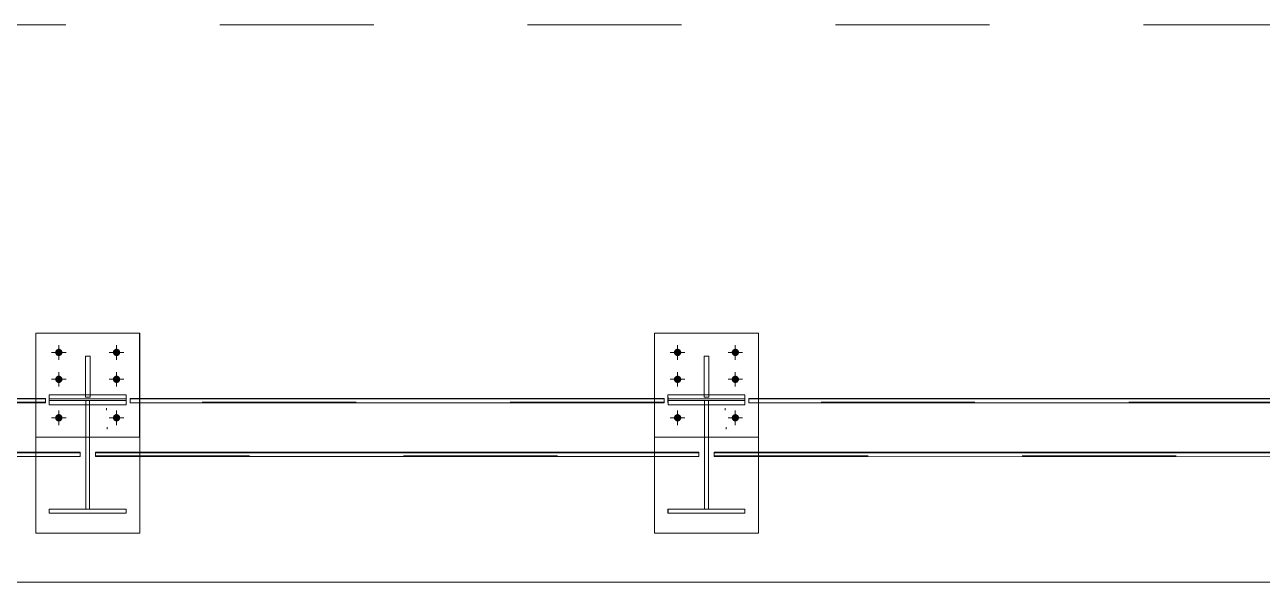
# Model space of a CAD drawing. Header units: millimetres. Extents: x 652937 to 1670132, y 1473552 to 2851037.
# Drawn here: x 663465.421 to 663468.636, y 1524528.47 to 1524529.92 of the extents above; entities that cross this region are included whole.
import ezdxf

# ---------------------------------------------------------------- set-up
doc = ezdxf.new("R2010")
doc.units = ezdxf.units.MM
doc.linetypes.add('XKITLINE00', pattern=[0])
doc.linetypes.add('XKITLINE02', pattern=[4, 2, -2])
doc.layers.add('Bolt', color=7, linetype='Continuous', lineweight=0)
doc.layers.add('Part', color=7, linetype='Continuous', lineweight=0)

# ---------------------------------------------------------------- blocks, each defined once
blk = doc.blocks.new('*A19883058')
at = {"layer": 'Part', "color": 7, "linetype": 'XKITLINE02', "lineweight": 0}
blk.add_line((74.747293, 29.4), (-6.777947, 29.4), dxfattribs=at)
blk = doc.blocks.new('*A19893059')
at = {"layer": 'Part', "color": 7, "linetype": 'XKITLINE00', "lineweight": 0}
blk.add_line((-6.027334, 22.15), (38.47801, 22.15), dxfattribs=at)
blk = doc.blocks.new('*A19903060')
at = {"layer": 'Part', "color": 7, "linetype": 'XKITLINE02', "lineweight": 0}
for p, q in [((31.620501, 24.491829), (31.620502, 24.541761)), ((31.620546, 24.484237), (31.620501, 24.491829)), ((38.558001, 24.491829), (31.620501, 24.491829)), ((38.558002, 24.541761), (38.558001, 24.491829)), ((38.558001, 24.491829), (38.558047, 24.484124)), ((31.17049, 23.792789), (31.170546, 23.783283)), ((31.17049, 23.792789), (39.008008, 23.792789)), ((31.170491, 23.84272), (31.170491, 23.833352)), ((39.008009, 23.84272), (39.008008, 23.792789)), ((39.008008, 23.792789), (39.008065, 23.783156))]:
    blk.add_line(p, q, dxfattribs=at)
at = {"layer": 'Part', "color": 7, "linetype": 'XKITLINE00', "lineweight": 0}
for p, q in [((38.558002, 24.541761), (31.620502, 24.541761)), ((31.620502, 24.541761), (31.620546, 24.534305)), ((31.620546, 24.484237), (31.620546, 24.534305)), ((31.620546, 24.534305), (38.558047, 24.534192)), ((38.558047, 24.484124), (31.620546, 24.484237)), ((38.558002, 24.541761), (38.558047, 24.534192)), ((38.558047, 24.534192), (38.558047, 24.484124)), ((31.170491, 23.833352), (31.17049, 23.792789)), ((31.170491, 23.84272), (39.008009, 23.84272)), ((31.170491, 23.84272), (31.170546, 23.833352)), ((31.170546, 23.783283), (31.170546, 23.833352)), ((31.170546, 23.833352), (39.008065, 23.833225)), ((39.008009, 23.84272), (39.008065, 23.833225)), ((39.008065, 23.833225), (39.008065, 23.783156)), ((39.008065, 23.783156), (31.170546, 23.783283))]:
    blk.add_line(p, q, dxfattribs=at)
blk = doc.blocks.new('*A20413111')
at = {"layer": 'Part', "color": 7, "linetype": 'XKITLINE00', "lineweight": 0}
for p, q in [((22.532723, 24.513858), (22.532723, 24.588961)), ((23.002911, 24.588961), (22.532723, 24.588961)), ((22.532723, 24.588961), (22.533046, 24.534397)), ((22.532723, 24.513858), (22.533046, 24.459294)), ((22.533046, 24.459294), (22.533046, 24.534397)), ((22.533046, 24.534397), (23.533046, 24.534381)), ((23.533046, 24.459278), (22.533046, 24.459294)), ((23.532723, 24.588961), (23.062911, 24.588961)), ((23.532723, 24.588961), (23.533046, 24.534381)), ((23.533046, 24.534381), (23.533046, 24.459278))]:
    blk.add_line(p, q, dxfattribs=at)
at = {"layer": 'Part', "color": 7, "linetype": 'XKITLINE02', "lineweight": 0}
for p, q in [((23.532723, 24.513858), (22.532723, 24.513858)), ((23.062911, 24.588961), (23.002911, 24.588961)), ((23.532723, 24.588961), (23.532723, 24.513858)), ((23.532723, 24.513858), (23.533046, 24.459278))]:
    blk.add_line(p, q, dxfattribs=at)
blk = doc.blocks.new('*A20423112')
at = {"layer": 'Part', "color": 7, "linetype": 'XKITLINE00', "lineweight": 0}
for p, q in [((22.532723, 23.050012), (22.532723, 23.100012)), ((22.532723, 23.100012), (22.533046, 23.100012)), ((22.532723, 23.100012), (23.533046, 23.100012)), ((22.532723, 23.050012), (22.533046, 23.050012)), ((23.533046, 23.050012), (22.532723, 23.050012)), ((22.533046, 23.050012), (22.533046, 23.100012)), ((23.533046, 23.100012), (23.533046, 23.050012))]:
    blk.add_line(p, q, dxfattribs=at)
at = {"layer": 'Part', "color": 7, "linetype": 'XKITLINE02', "lineweight": 0}
for p, q in [((23.532723, 23.100012), (23.533046, 23.100012)), ((23.532723, 23.050012), (23.532723, 23.100012)), ((23.532723, 23.050012), (23.533046, 23.050012))]:
    blk.add_line(p, q, dxfattribs=at)
blk = doc.blocks.new('*A20433113')
at = {"layer": 'Part', "color": 7, "linetype": 'XKITLINE02', "lineweight": 0}
for p, q in [((23.007723, 24.513859), (23.007723, 24.459286)), ((23.057723, 24.513859), (23.007723, 24.513859)), ((23.007723, 24.513859), (23.008046, 24.459287)), ((23.057723, 23.100012), (23.057723, 24.513859)), ((23.057723, 24.513859), (23.058046, 24.459286)), ((23.007723, 23.100012), (23.008046, 23.100012)), ((23.008046, 23.100012), (23.007723, 23.100012))]:
    blk.add_line(p, q, dxfattribs=at)
at = {"layer": 'Part', "color": 7, "linetype": 'XKITLINE00', "lineweight": 0}
for p, q in [((23.007723, 24.459286), (23.007723, 23.100012)), ((23.008046, 23.100012), (23.008046, 24.459287)), ((23.008046, 24.459287), (23.058046, 24.459286)), ((23.058046, 24.459286), (23.058046, 23.100012)), ((23.058046, 23.100012), (23.008046, 23.100012))]:
    blk.add_line(p, q, dxfattribs=at)
blk = doc.blocks.new('*A20473117')
at = {"layer": 'Part', "color": 7, "linetype": 'XKITLINE00', "lineweight": 0}
for p, q in [((30.570223, 24.513858), (30.570223, 24.588961)), ((31.040411, 24.588961), (30.570223, 24.588961)), ((30.570223, 24.588961), (30.570546, 24.534266)), ((30.570223, 24.513858), (30.570546, 24.459164)), ((30.570546, 24.459164), (30.570546, 24.534266)), ((30.570546, 24.534266), (31.570546, 24.53425)), ((31.570546, 24.459147), (30.570546, 24.459164)), ((31.570223, 24.588961), (31.100411, 24.588961)), ((31.570223, 24.588961), (31.570546, 24.53425)), ((31.570546, 24.53425), (31.570546, 24.459147))]:
    blk.add_line(p, q, dxfattribs=at)
at = {"layer": 'Part', "color": 7, "linetype": 'XKITLINE02', "lineweight": 0}
for p, q in [((31.570223, 24.513858), (30.570223, 24.513858)), ((31.100411, 24.588961), (31.040411, 24.588961)), ((31.570223, 24.588961), (31.570223, 24.513858)), ((31.570223, 24.513858), (31.570546, 24.459147))]:
    blk.add_line(p, q, dxfattribs=at)
blk = doc.blocks.new('*A20483118')
at = {"layer": 'Part', "color": 7, "linetype": 'XKITLINE00', "lineweight": 0}
for p, q in [((30.570223, 23.050012), (30.570223, 23.100012)), ((30.570223, 23.100012), (30.570546, 23.100012)), ((30.570223, 23.100012), (31.570546, 23.100012)), ((30.570223, 23.050012), (30.570546, 23.050012)), ((31.570546, 23.050012), (30.570223, 23.050012)), ((30.570546, 23.050012), (30.570546, 23.100012)), ((31.570546, 23.100012), (31.570546, 23.050012))]:
    blk.add_line(p, q, dxfattribs=at)
at = {"layer": 'Part', "color": 7, "linetype": 'XKITLINE02', "lineweight": 0}
for p, q in [((31.570223, 23.100012), (31.570546, 23.100012)), ((31.570223, 23.050012), (31.570223, 23.100012)), ((31.570223, 23.050012), (31.570546, 23.050012))]:
    blk.add_line(p, q, dxfattribs=at)
blk = doc.blocks.new('*A20493119')
at = {"layer": 'Part', "color": 7, "linetype": 'XKITLINE02', "lineweight": 0}
for p, q in [((31.045223, 24.513859), (31.045223, 24.459156)), ((31.095223, 24.513859), (31.045223, 24.513859)), ((31.045223, 24.513859), (31.045546, 24.459157)), ((31.095223, 23.100012), (31.095223, 24.513859)), ((31.095223, 24.513859), (31.095546, 24.459156)), ((31.045223, 23.100012), (31.045546, 23.100012)), ((31.045546, 23.100012), (31.045223, 23.100012))]:
    blk.add_line(p, q, dxfattribs=at)
at = {"layer": 'Part', "color": 7, "linetype": 'XKITLINE00', "lineweight": 0}
for p, q in [((31.045223, 24.459156), (31.045223, 23.100012)), ((31.045546, 23.100012), (31.045546, 24.459157)), ((31.045546, 24.459157), (31.095546, 24.459156)), ((31.095546, 24.459156), (31.095546, 23.100012)), ((31.095546, 23.100012), (31.045546, 23.100012))]:
    blk.add_line(p, q, dxfattribs=at)
blk = doc.blocks.new('*A20503120')
at = {"layer": 'Part', "color": 7, "linetype": 'XKITLINE02', "lineweight": 0}
for p, q in [((23.583002, 24.491829), (23.583003, 24.541761)), ((23.583046, 24.484367), (23.583002, 24.491829)), ((30.520501, 24.491829), (23.583002, 24.491829)), ((30.520502, 24.541761), (30.520501, 24.491829)), ((30.520501, 24.491829), (30.520546, 24.484254)), ((23.13299, 23.792789), (23.133046, 23.783414)), ((23.13299, 23.792789), (30.970508, 23.792789)), ((23.132991, 23.84272), (23.132991, 23.833483)), ((30.970509, 23.84272), (30.970508, 23.792789)), ((30.970508, 23.792789), (30.970564, 23.783287))]:
    blk.add_line(p, q, dxfattribs=at)
at = {"layer": 'Part', "color": 7, "linetype": 'XKITLINE00', "lineweight": 0}
for p, q in [((30.520502, 24.541761), (23.583003, 24.541761)), ((23.583003, 24.541761), (23.583046, 24.534436)), ((23.583046, 24.484367), (23.583046, 24.534436)), ((23.583046, 24.534436), (30.520546, 24.534323)), ((30.520546, 24.484254), (23.583046, 24.484367)), ((30.520502, 24.541761), (30.520546, 24.534323)), ((30.520546, 24.534323), (30.520546, 24.484254)), ((23.132991, 23.833483), (23.13299, 23.792789)), ((23.132991, 23.84272), (30.970509, 23.84272)), ((23.132991, 23.84272), (23.133046, 23.833483)), ((23.133046, 23.783414), (23.133046, 23.833483)), ((23.133046, 23.833483), (30.970564, 23.833355)), ((30.970509, 23.84272), (30.970564, 23.833355)), ((30.970564, 23.833355), (30.970564, 23.783287)), ((30.970564, 23.783287), (23.133046, 23.783414))]:
    blk.add_line(p, q, dxfattribs=at)
blk = doc.blocks.new('*A20513121')
at = {"layer": 'Bolt', "color": 7, "linetype": 'XKITLINE02', "lineweight": 0}
for p, q in [((31.314551, 24.388773), (31.314396, 24.414744)), ((31.324899, 24.139325), (31.324744, 24.165296))]:
    blk.add_line(p, q, dxfattribs=at)
blk = doc.blocks.new('*A20523122')
at = {"layer": 'Part', "color": 7, "linetype": 'XKITLINE02', "lineweight": 0}
for p, q in [((31.744903, 25.388983), (30.394894, 25.388983)), ((30.394894, 24.038983), (30.394894, 25.388983)), ((30.394904, 24.038983), (30.394904, 25.388983)), ((31.744894, 25.388983), (31.744894, 24.038983)), ((31.744903, 25.388983), (31.744903, 24.038983)), ((31.744903, 24.038983), (30.394894, 24.038983))]:
    blk.add_line(p, q, dxfattribs=at)
blk = doc.blocks.new('*A20533123')
at = {"layer": 'Part', "color": 7, "linetype": 'XKITLINE00', "lineweight": 0}
for p, q in [((31.100378, 25.088958), (31.040223, 25.088958)), ((31.040223, 25.088958), (31.040223, 24.588958)), ((31.040413, 24.556827), (31.040378, 25.088958)), ((31.100378, 25.088958), (31.100413, 24.556827)), ((31.040223, 24.588958), (31.040413, 24.556827)), ((31.100413, 24.556827), (31.040413, 24.556827))]:
    blk.add_line(p, q, dxfattribs=at)
at = {"layer": 'Part', "color": 7, "linetype": 'XKITLINE02', "lineweight": 0}
for p, q in [((31.100223, 24.588958), (31.100223, 25.088958)), ((31.100223, 25.088958), (31.100378, 25.088958)), ((31.100223, 24.588958), (31.040223, 24.588958)), ((31.100413, 24.556827), (31.100223, 24.588958))]:
    blk.add_line(p, q, dxfattribs=at)
blk = doc.blocks.new('*A20543124')
at = {"layer": 'Part', "color": 7, "linetype": 'XKITLINE00', "lineweight": 0}
for p, q in [((30.395243, 25.388983), (30.395204, 25.388983)), ((31.745243, 25.388983), (30.395243, 25.388983)), ((30.395243, 25.388983), (30.395243, 24.541761)), ((31.745204, 25.388983), (31.745243, 25.388983)), ((31.745243, 25.388983), (31.745243, 24.541761)), ((30.395243, 24.484257), (30.395243, 23.84272)), ((31.745243, 24.484235), (31.745243, 23.84272)), ((30.395243, 23.783296), (30.395243, 22.788983)), ((31.745243, 23.783274), (31.745243, 22.788983)), ((30.395243, 22.788983), (30.395204, 22.788983)), ((31.745243, 22.788983), (30.395243, 22.788983)), ((31.745204, 22.788983), (31.745243, 22.788983))]:
    blk.add_line(p, q, dxfattribs=at)
at = {"layer": 'Part', "color": 7, "linetype": 'XKITLINE02', "lineweight": 0}
for p, q in [((30.395204, 25.388983), (30.395204, 22.788983)), ((31.745204, 25.388983), (31.745204, 22.788983)), ((30.395243, 24.541761), (30.395243, 24.484257)), ((31.745243, 24.541761), (31.745243, 24.484235)), ((30.395243, 23.84272), (30.395243, 23.783296)), ((31.745243, 23.84272), (31.745243, 23.783274))]:
    blk.add_line(p, q, dxfattribs=at)
blk = doc.blocks.new('*A20553125')
at = {"layer": 'Bolt'}
for points in [[(22.611, 25.148), (22.614, 25.157), (22.618, 25.165), (22.624, 25.173), (22.631, 25.178), (22.64, 25.183), (22.648, 25.186), (22.658, 25.186), (22.667, 25.186), (22.676, 25.183), (22.684, 25.178), (22.691, 25.173), (22.697, 25.165), (22.702, 25.157), (22.704, 25.148), (22.705, 25.139), (22.704, 25.13), (22.702, 25.121), (22.697, 25.113), (22.691, 25.105), (22.684, 25.099), (22.676, 25.095), (22.667, 25.092), (22.658, 25.091), (22.648, 25.092), (22.64, 25.095), (22.631, 25.099), (22.624, 25.105), (22.618, 25.113), (22.614, 25.121), (22.611, 25.13), (22.61, 25.139)], [(23.361, 25.148), (23.364, 25.157), (23.368, 25.165), (23.374, 25.173), (23.381, 25.178), (23.39, 25.183), (23.398, 25.186), (23.408, 25.186), (23.417, 25.186), (23.426, 25.183), (23.434, 25.178), (23.441, 25.173), (23.447, 25.165), (23.452, 25.157), (23.454, 25.148), (23.455, 25.139), (23.454, 25.13), (23.452, 25.121), (23.447, 25.113), (23.441, 25.105), (23.434, 25.099), (23.426, 25.095), (23.417, 25.092), (23.408, 25.091), (23.398, 25.092), (23.39, 25.095), (23.381, 25.099), (23.374, 25.105), (23.368, 25.113), (23.364, 25.121), (23.361, 25.13), (23.36, 25.139)], [(22.611, 24.798), (22.614, 24.807), (22.618, 24.815), (22.624, 24.823), (22.631, 24.828), (22.64, 24.833), (22.648, 24.836), (22.658, 24.836), (22.667, 24.836), (22.676, 24.833), (22.684, 24.828), (22.691, 24.823), (22.697, 24.815), (22.702, 24.807), (22.704, 24.798), (22.705, 24.789), (22.704, 24.78), (22.702, 24.771), (22.697, 24.763), (22.691, 24.755), (22.684, 24.749), (22.676, 24.745), (22.667, 24.742), (22.658, 24.741), (22.648, 24.742), (22.64, 24.745), (22.631, 24.749), (22.624, 24.755), (22.618, 24.763), (22.614, 24.771), (22.611, 24.78), (22.61, 24.789)], [(23.361, 24.798), (23.364, 24.807), (23.368, 24.815), (23.374, 24.823), (23.381, 24.828), (23.39, 24.833), (23.398, 24.836), (23.408, 24.836), (23.417, 24.836), (23.426, 24.833), (23.434, 24.828), (23.441, 24.823), (23.447, 24.815), (23.452, 24.807), (23.454, 24.798), (23.455, 24.789), (23.454, 24.78), (23.452, 24.771), (23.447, 24.763), (23.441, 24.755), (23.434, 24.749), (23.426, 24.745), (23.417, 24.742), (23.408, 24.741), (23.398, 24.742), (23.39, 24.745), (23.381, 24.749), (23.374, 24.755), (23.368, 24.763), (23.364, 24.771), (23.361, 24.78), (23.36, 24.789)], [(22.611, 24.298), (22.614, 24.307), (22.618, 24.315), (22.624, 24.323), (22.631, 24.328), (22.64, 24.333), (22.648, 24.336), (22.658, 24.336), (22.667, 24.336), (22.676, 24.333), (22.684, 24.328), (22.691, 24.323), (22.697, 24.315), (22.702, 24.307), (22.704, 24.298), (22.705, 24.289), (22.704, 24.28), (22.702, 24.271), (22.697, 24.263), (22.691, 24.255), (22.684, 24.249), (22.676, 24.245), (22.667, 24.242), (22.658, 24.241), (22.648, 24.242), (22.64, 24.245), (22.631, 24.249), (22.624, 24.255), (22.618, 24.263), (22.614, 24.271), (22.611, 24.28), (22.61, 24.289)], [(23.361, 24.298), (23.364, 24.307), (23.368, 24.315), (23.374, 24.323), (23.381, 24.328), (23.39, 24.333), (23.398, 24.336), (23.408, 24.336), (23.417, 24.336), (23.426, 24.333), (23.434, 24.328), (23.441, 24.323), (23.447, 24.315), (23.452, 24.307), (23.454, 24.298), (23.455, 24.289), (23.454, 24.28), (23.452, 24.271), (23.447, 24.263), (23.441, 24.255), (23.434, 24.249), (23.426, 24.245), (23.417, 24.242), (23.408, 24.241), (23.398, 24.242), (23.39, 24.245), (23.381, 24.249), (23.374, 24.255), (23.368, 24.263), (23.364, 24.271), (23.361, 24.28), (23.36, 24.289)]]:
    blk.add_hatch(color=7, dxfattribs=at).paths.add_polyline_path(points, flags=17)
at = {"layer": 'Bolt', "color": 7, "linetype": 'XKITLINE00', "lineweight": 0}
for p, q in [((22.563, 25.139), (22.753, 25.139)), ((22.658, 25.044), (22.658, 25.234)), ((23.313, 25.139), (23.503, 25.139)), ((23.408, 25.044), (23.408, 25.234)), ((22.563, 24.789), (22.753, 24.789)), ((22.658, 24.694), (22.658, 24.884)), ((23.313, 24.789), (23.503, 24.789)), ((23.408, 24.694), (23.408, 24.884)), ((22.563, 24.289), (22.753, 24.289)), ((22.658, 24.194), (22.658, 24.384)), ((23.313, 24.289), (23.503, 24.289)), ((23.408, 24.194), (23.408, 24.384))]:
    blk.add_line(p, q, dxfattribs=at)
blk = doc.blocks.new('*A20563126')
at = {"layer": 'Bolt', "color": 7, "linetype": 'XKITLINE02', "lineweight": 0}
for p, q in [((23.277051, 24.388773), (23.276896, 24.414744)), ((23.287399, 24.139325), (23.287244, 24.165296))]:
    blk.add_line(p, q, dxfattribs=at)
blk = doc.blocks.new('*A20573127')
at = {"layer": 'Part', "color": 7, "linetype": 'XKITLINE02', "lineweight": 0}
for p, q in [((23.707404, 25.388983), (22.357395, 25.388983)), ((22.357395, 24.038983), (22.357395, 25.388983)), ((22.357404, 24.038983), (22.357404, 25.388983)), ((23.707395, 25.388983), (23.707395, 24.038983)), ((23.707404, 25.388983), (23.707404, 24.038983)), ((23.707404, 24.038983), (22.357395, 24.038983))]:
    blk.add_line(p, q, dxfattribs=at)
blk = doc.blocks.new('*A20583128')
at = {"layer": 'Part', "color": 7, "linetype": 'XKITLINE00', "lineweight": 0}
for p, q in [((23.062878, 25.088958), (23.002723, 25.088958)), ((23.002723, 25.088958), (23.002723, 24.588958)), ((23.002913, 24.556827), (23.002878, 25.088958)), ((23.062878, 25.088958), (23.062913, 24.556827)), ((23.002723, 24.588958), (23.002913, 24.556827)), ((23.062913, 24.556827), (23.002913, 24.556827))]:
    blk.add_line(p, q, dxfattribs=at)
at = {"layer": 'Part', "color": 7, "linetype": 'XKITLINE02', "lineweight": 0}
for p, q in [((23.062723, 24.588958), (23.062723, 25.088958)), ((23.062723, 25.088958), (23.062878, 25.088958)), ((23.062723, 24.588958), (23.002723, 24.588958)), ((23.062913, 24.556827), (23.062723, 24.588958))]:
    blk.add_line(p, q, dxfattribs=at)
blk = doc.blocks.new('*A20593129')
at = {"layer": 'Part', "color": 7, "linetype": 'XKITLINE00', "lineweight": 0}
for p, q in [((22.357743, 25.388983), (22.357705, 25.388983)), ((23.707743, 25.388983), (22.357743, 25.388983)), ((22.357743, 25.388983), (22.357743, 24.541761)), ((23.707705, 25.388983), (23.707743, 25.388983)), ((23.707743, 25.388983), (23.707743, 24.541761)), ((22.357743, 24.484387), (22.357743, 23.84272)), ((23.707743, 24.484365), (23.707743, 23.84272)), ((22.357743, 23.783427), (22.357743, 22.788983)), ((23.707743, 23.783405), (23.707743, 22.788983)), ((22.357743, 22.788983), (22.357705, 22.788983)), ((23.707743, 22.788983), (22.357743, 22.788983)), ((23.707705, 22.788983), (23.707743, 22.788983))]:
    blk.add_line(p, q, dxfattribs=at)
at = {"layer": 'Part', "color": 7, "linetype": 'XKITLINE02', "lineweight": 0}
for p, q in [((22.357705, 25.388983), (22.357705, 22.788983)), ((23.707705, 25.388983), (23.707705, 22.788983)), ((22.357743, 24.541761), (22.357743, 24.484387)), ((23.707743, 24.541761), (23.707743, 24.484365)), ((22.357743, 23.84272), (22.357743, 23.783427)), ((23.707743, 23.84272), (23.707743, 23.783405))]:
    blk.add_line(p, q, dxfattribs=at)
blk = doc.blocks.new('*A20603130')
at = {"layer": 'Bolt'}
for points in [[(30.649, 25.148), (30.651, 25.157), (30.656, 25.165), (30.662, 25.173), (30.669, 25.178), (30.677, 25.183), (30.686, 25.186), (30.695, 25.186), (30.705, 25.186), (30.713, 25.183), (30.722, 25.178), (30.729, 25.173), (30.735, 25.165), (30.739, 25.157), (30.742, 25.148), (30.743, 25.139), (30.742, 25.13), (30.739, 25.121), (30.735, 25.113), (30.729, 25.105), (30.722, 25.099), (30.713, 25.095), (30.705, 25.092), (30.695, 25.091), (30.686, 25.092), (30.677, 25.095), (30.669, 25.099), (30.662, 25.105), (30.656, 25.113), (30.651, 25.121), (30.649, 25.13), (30.648, 25.139)], [(31.399, 25.148), (31.401, 25.157), (31.406, 25.165), (31.412, 25.173), (31.419, 25.178), (31.427, 25.183), (31.436, 25.186), (31.445, 25.186), (31.455, 25.186), (31.463, 25.183), (31.472, 25.178), (31.479, 25.173), (31.485, 25.165), (31.489, 25.157), (31.492, 25.148), (31.493, 25.139), (31.492, 25.13), (31.489, 25.121), (31.485, 25.113), (31.479, 25.105), (31.472, 25.099), (31.463, 25.095), (31.455, 25.092), (31.445, 25.091), (31.436, 25.092), (31.427, 25.095), (31.419, 25.099), (31.412, 25.105), (31.406, 25.113), (31.401, 25.121), (31.399, 25.13), (31.398, 25.139)], [(30.649, 24.798), (30.651, 24.807), (30.656, 24.815), (30.662, 24.823), (30.669, 24.828), (30.677, 24.833), (30.686, 24.836), (30.695, 24.836), (30.705, 24.836), (30.713, 24.833), (30.722, 24.828), (30.729, 24.823), (30.735, 24.815), (30.739, 24.807), (30.742, 24.798), (30.743, 24.789), (30.742, 24.78), (30.739, 24.771), (30.735, 24.763), (30.729, 24.755), (30.722, 24.749), (30.713, 24.745), (30.705, 24.742), (30.695, 24.741), (30.686, 24.742), (30.677, 24.745), (30.669, 24.749), (30.662, 24.755), (30.656, 24.763), (30.651, 24.771), (30.649, 24.78), (30.648, 24.789)], [(31.399, 24.798), (31.401, 24.807), (31.406, 24.815), (31.412, 24.823), (31.419, 24.828), (31.427, 24.833), (31.436, 24.836), (31.445, 24.836), (31.455, 24.836), (31.463, 24.833), (31.472, 24.828), (31.479, 24.823), (31.485, 24.815), (31.489, 24.807), (31.492, 24.798), (31.493, 24.789), (31.492, 24.78), (31.489, 24.771), (31.485, 24.763), (31.479, 24.755), (31.472, 24.749), (31.463, 24.745), (31.455, 24.742), (31.445, 24.741), (31.436, 24.742), (31.427, 24.745), (31.419, 24.749), (31.412, 24.755), (31.406, 24.763), (31.401, 24.771), (31.399, 24.78), (31.398, 24.789)], [(30.649, 24.298), (30.651, 24.307), (30.656, 24.315), (30.662, 24.323), (30.669, 24.328), (30.677, 24.333), (30.686, 24.336), (30.695, 24.336), (30.705, 24.336), (30.713, 24.333), (30.722, 24.328), (30.729, 24.323), (30.735, 24.315), (30.739, 24.307), (30.742, 24.298), (30.743, 24.289), (30.742, 24.28), (30.739, 24.271), (30.735, 24.263), (30.729, 24.255), (30.722, 24.249), (30.713, 24.245), (30.705, 24.242), (30.695, 24.241), (30.686, 24.242), (30.677, 24.245), (30.669, 24.249), (30.662, 24.255), (30.656, 24.263), (30.651, 24.271), (30.649, 24.28), (30.648, 24.289)], [(31.399, 24.298), (31.401, 24.307), (31.406, 24.315), (31.412, 24.323), (31.419, 24.328), (31.427, 24.333), (31.436, 24.336), (31.445, 24.336), (31.455, 24.336), (31.463, 24.333), (31.472, 24.328), (31.479, 24.323), (31.485, 24.315), (31.489, 24.307), (31.492, 24.298), (31.493, 24.289), (31.492, 24.28), (31.489, 24.271), (31.485, 24.263), (31.479, 24.255), (31.472, 24.249), (31.463, 24.245), (31.455, 24.242), (31.445, 24.241), (31.436, 24.242), (31.427, 24.245), (31.419, 24.249), (31.412, 24.255), (31.406, 24.263), (31.401, 24.271), (31.399, 24.28), (31.398, 24.289)]]:
    blk.add_hatch(color=7, dxfattribs=at).paths.add_polyline_path(points, flags=17)
at = {"layer": 'Bolt', "color": 7, "linetype": 'XKITLINE00', "lineweight": 0}
for p, q in [((30.6, 25.139), (30.79, 25.139)), ((30.695, 25.044), (30.695, 25.234)), ((31.35, 25.139), (31.54, 25.139)), ((31.445, 25.044), (31.445, 25.234)), ((30.6, 24.789), (30.79, 24.789)), ((30.695, 24.694), (30.695, 24.884)), ((31.35, 24.789), (31.54, 24.789)), ((31.445, 24.694), (31.445, 24.884)), ((30.6, 24.289), (30.79, 24.289)), ((30.695, 24.194), (30.695, 24.384)), ((31.35, 24.289), (31.54, 24.289)), ((31.445, 24.194), (31.445, 24.384))]:
    blk.add_line(p, q, dxfattribs=at)
blk = doc.blocks.new('*A20613131')
at = {"layer": 'Part', "color": 7, "linetype": 'XKITLINE02', "lineweight": 0}
for p, q in [((16.083002, 24.491829), (16.083003, 24.541761)), ((16.083046, 24.484489), (16.083002, 24.491829)), ((22.483002, 24.491829), (16.083002, 24.491829)), ((22.483003, 24.541761), (22.483002, 24.491829)), ((22.483002, 24.491829), (22.483046, 24.484385)), ((15.632992, 23.84272), (15.632991, 23.833604)), ((15.632991, 23.792789), (15.633046, 23.783536)), ((15.632991, 23.792789), (22.933009, 23.792789)), ((22.933009, 23.84272), (22.933009, 23.792789)), ((22.933009, 23.792789), (22.933064, 23.783417))]:
    blk.add_line(p, q, dxfattribs=at)
at = {"layer": 'Part', "color": 7, "linetype": 'XKITLINE00', "lineweight": 0}
for p, q in [((22.483003, 24.541761), (16.083003, 24.541761)), ((16.083003, 24.541761), (16.083046, 24.534558)), ((16.083046, 24.484489), (16.083046, 24.534558)), ((16.083046, 24.534558), (22.483046, 24.534454)), ((22.483046, 24.484385), (16.083046, 24.484489)), ((22.483003, 24.541761), (22.483046, 24.534454)), ((22.483046, 24.534454), (22.483046, 24.484385)), ((15.632991, 23.833604), (15.632991, 23.792789)), ((15.632992, 23.84272), (22.933009, 23.84272)), ((15.632992, 23.84272), (15.633046, 23.833604)), ((15.633046, 23.783536), (15.633046, 23.833604)), ((15.633046, 23.833604), (22.933064, 23.833486)), ((22.933009, 23.84272), (22.933064, 23.833486)), ((22.933064, 23.833486), (22.933064, 23.783417)), ((22.933064, 23.783417), (15.633046, 23.783536))]:
    blk.add_line(p, q, dxfattribs=at)

msp = doc.modelspace()

# ---------------------------------------------------------------- block references
at = {"color": 7, "lineweight": 0, "xscale": 0.2, "yscale": 0.2, "zscale": 0.2}
for name in ['*A19883058', '*A19893059', '*A20573127', '*A20593129', '*A20523122', '*A20543124', '*A20553125', '*A20583128', '*A20603130', '*A20533123', '*A20613131', '*A20413111', '*A20433113', '*A20503120', '*A20473117', '*A20493119', '*A19903060', '*A20563126', '*A20513121', '*A20423112', '*A20483118']:
    msp.add_blockref(name, (663460.9784, 1524524.0403), dxfattribs=at)

doc.saveas('drawing.dxf')
